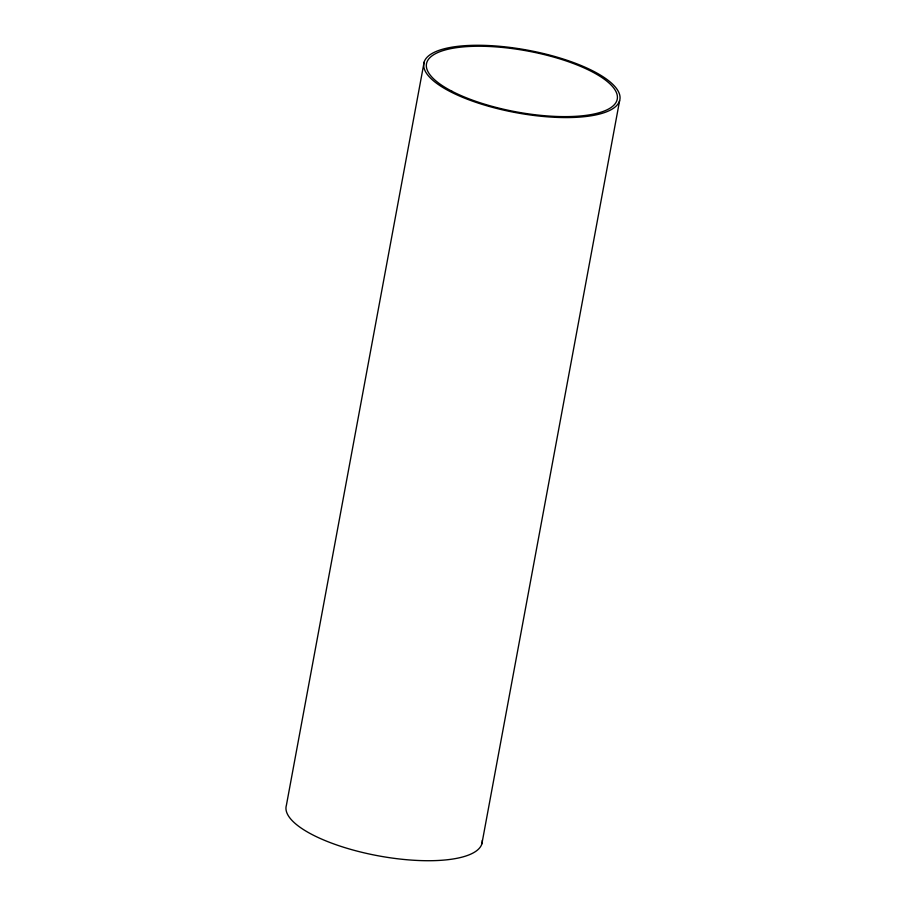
<?xml version="1.0" encoding="UTF-8"?>
<svg xmlns="http://www.w3.org/2000/svg" width="906" height="906" viewBox="0 0 906 906"><rect width="100%" height="100%" fill="white"/><g stroke="black" fill="none" stroke-linecap="round" stroke-linejoin="round"><path stroke-width="1.36" d="M424.121 62.186L286.387 805.321A99.683 31.789 10.5 0 0 380.418 856.204A99.683 31.789 10.5 0 0 482.298 840.27M481.879 843.814L619.613 100.679A99.683 31.789 10.5 0 0 480.973 45.3A99.683 31.789 10.5 0 0 465.016 98.312A99.683 31.789 10.5 0 0 619.613 100.679M451.924 91.234A97.021 30.951 10.5 0 0 613.226 105.798A97.021 30.951 10.5 0 0 500.452 47.259A97.021 30.951 10.5 0 0 451.924 91.234"/></g></svg>
